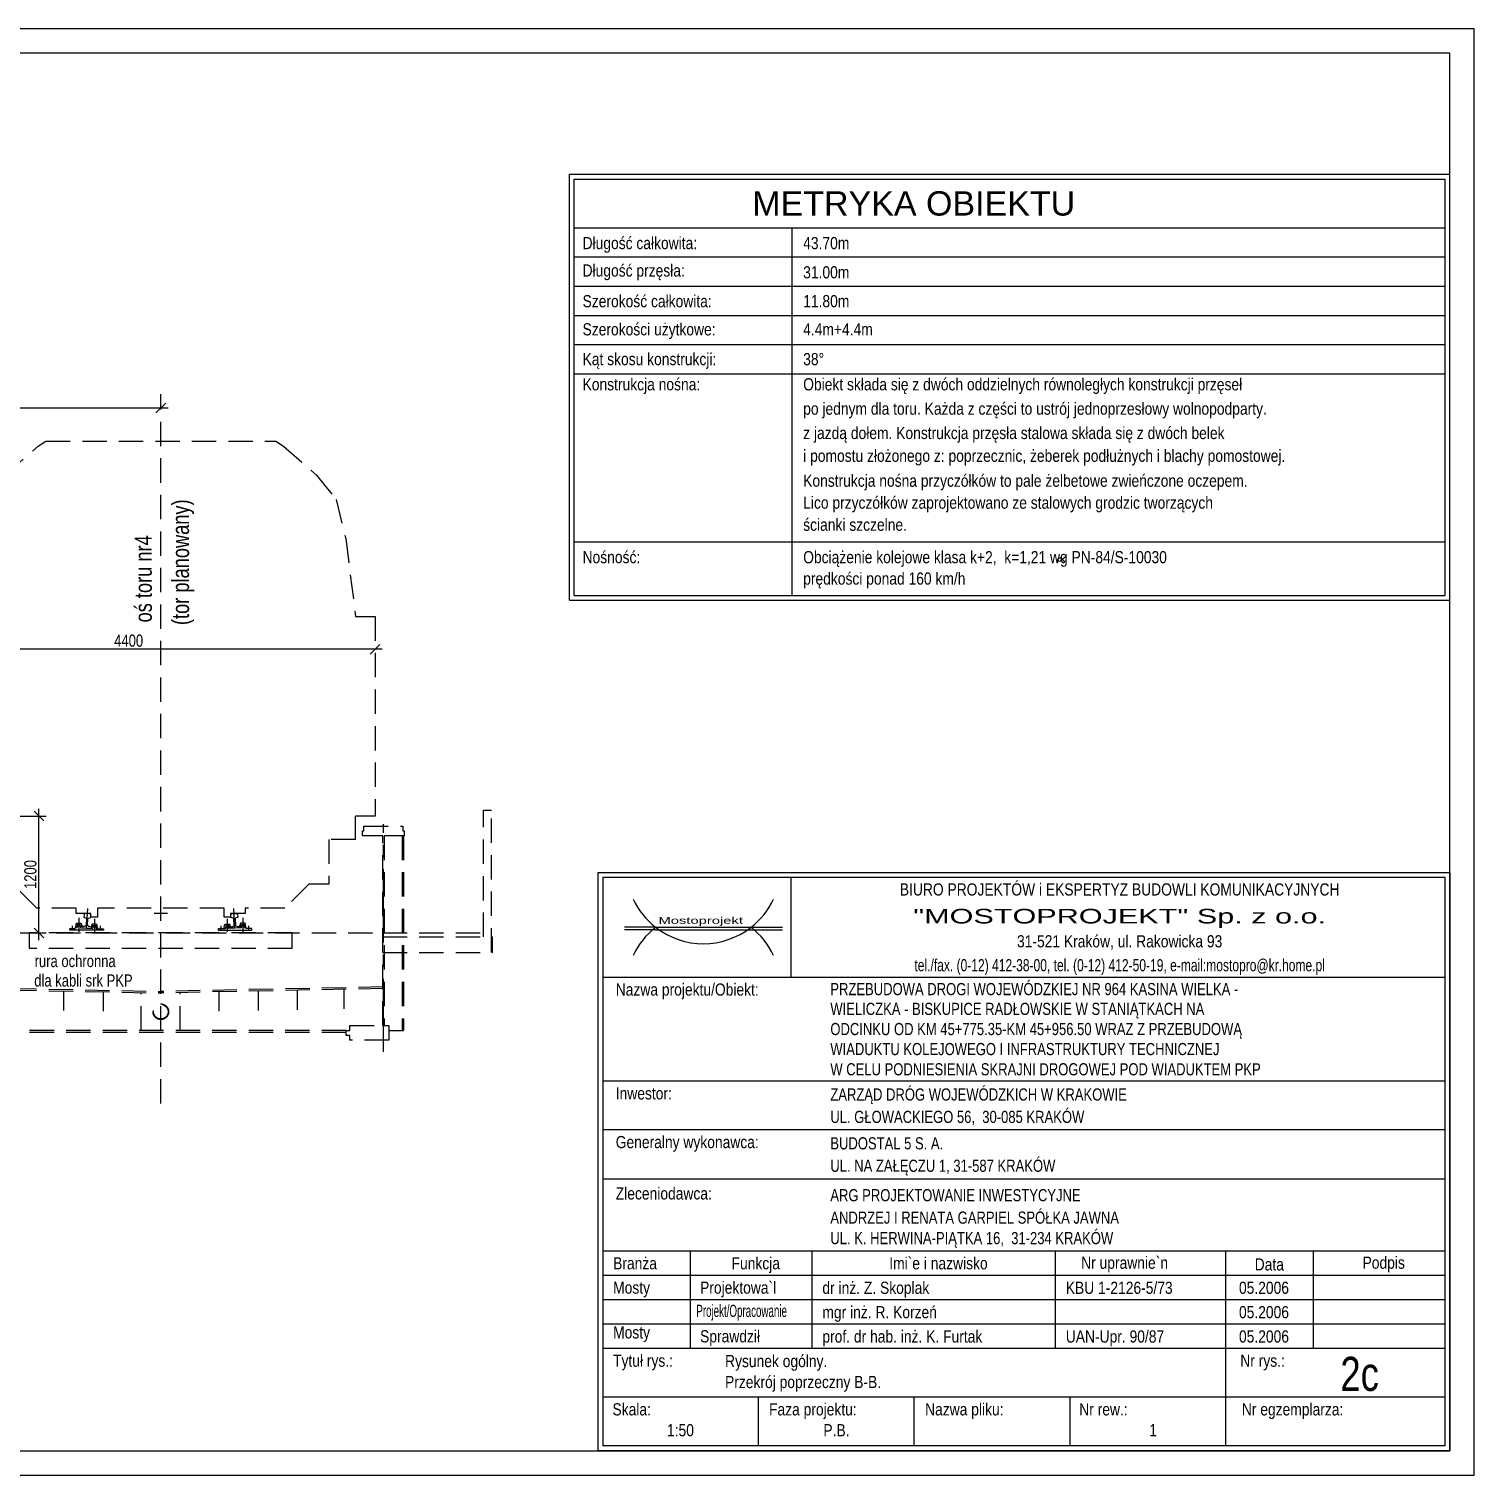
# Model space of a CAD drawing. Header units: millimetres. Extents: x -1069826 to 2704411, y -432732 to 412301.
# Drawn here: x 724448 to 739292, y -25263 to -10413 of the extents above; entities that cross this region are included whole.
import ezdxf
from ezdxf.enums import TextEntityAlignment as Align

# ---------------------------------------------------------------- set-up
doc = ezdxf.new("R2010")
doc.units = ezdxf.units.MM
doc.header["$LTSCALE"] = 1000
doc.header["$MEASUREMENT"] = 0
doc.linetypes.add('CENTER2', pattern=[1.125, 0.75, -0.125, 0.125, -0.125])
doc.linetypes.add('HIDDEN', pattern=[0.375, 0.25, -0.125])
for name, color, linetype in [('0-RAM-L', 7, 'Continuous'), ('0-T', 7, 'Continuous'), ('0-TAB-L', 7, 'Continuous'), ('00XX00-T', 7, 'Continuous'), ('DROGO-T', 7, 'Continuous'), ('DZIAŁKI', 7, 'Continuous'), ('RAMKA_TABELKA', 7, 'Continuous'), ('WIADUKT', 7, 'Continuous')]:
    doc.layers.add(name, color=color, linetype=linetype)
doc.styles.add('CDMSTYLE', font='CDMSIMPL', dxfattribs={"width": 0.8, "bigfont": 'CDMBIGPL'})
doc.styles.add('PAWEL', font='arial.ttf')
doc.dimstyles.new('CDMOG-MM-50', dxfattribs={"dimscale": 50, "dimtxt": 2.5, "dimasz": 1, "dimexe": 1.5, "dimexo": 5, "dimgap": 0.5, "dimtad": 1, "dimdec": 0, "dimrnd": 1, "dimzin": 1, "dimdsep": 46, "dimtxsty": 'CDMSTYLE', "dimblk1": 'OBLIQUE', "dimblk2": 'OBLIQUE', "dimsah": 1, "dimtsz": 1, "dimcen": -2.5, "dimdle": 1.5, "dimclrd": 9, "dimclre": 9, "dimclrt": 9, "dimadec": 0, "dimazin": 0, "dimtfac": 1, "dimtmove": 2, "dimatfit": 3, "dimldrblk": 'OBLIQUE', "dimfxl": 1, "dimtvp": 1, "dimtolj": 1, "dimtzin": 0, "dimarcsym": 0})

# ---------------------------------------------------------------- blocks, each defined once
blk = doc.blocks.new('*D813')
at = {"color": 9, "linetype": 'ByBlock', "transparency": 16777216}
for p, q in [((539631, -16833), (539731, -16733)), ((539681, -17160), (539681, -16708)), ((544031, -16833), (544131, -16733)), ((544156, -16783), (539606, -16783))]:
    blk.add_line(p, q, dxfattribs=at)
at = {"layer": 'Defpoints', "color": 0, "linetype": 'ByBlock', "transparency": 16777216}
for p in [(539681, -16783), (539681, -17410), (544081, -17410)]:
    blk.add_point(p, dxfattribs=at)
at = {"color": 9, "linetype": 'ByBlock', "transparency": 16777216, "insert": (541551, -16695), "char_height": 125, "attachment_point": 5, "style": 'CDMSTYLE'}
blk.add_mtext('\\A1;4400', dxfattribs=at)
blk = doc.blocks.new('_OBLIQUE')
at = {"color": 0, "linetype": 'ByBlock'}
blk.add_line((-0.5, -0.5), (0.5, 0.5), dxfattribs=at)
blk = doc.blocks.new('*D837')
at = {"color": 9, "linetype": 'ByBlock', "transparency": 16777216}
for p, q in [((540411, -18496), (540704, -18496)), ((540679, -18546), (540579, -18446)), ((540629, -19771), (540629, -18421)), ((540411, -19696), (540704, -19696)), ((540679, -19746), (540579, -19646))]:
    blk.add_line(p, q, dxfattribs=at)
at = {"layer": 'Defpoints', "color": 0, "linetype": 'ByBlock', "transparency": 16777216}
for p in [(540161, -18496), (540629, -18496), (540161, -19696)]:
    blk.add_point(p, dxfattribs=at)
at = {"color": 9, "linetype": 'ByBlock', "transparency": 16777216, "insert": (540542, -19096), "char_height": 125, "attachment_point": 5, "rotation": 90, "style": 'CDMSTYLE'}
blk.add_mtext('\\A1;1200', dxfattribs=at)
blk = doc.blocks.new('A$C067C1C42')
at = {"layer": '0-T', "color": 9}
for p, q in [((0, 8750), (18084, 8750)), ((0, 4650), (0, 8750)), ((100, 8650), (17984, 8650)), ((100, 4650), (100, 8650)), ((17984, 8650), (17984, 4650)), ((18084, 4650), (18084, 8750)), ((100, 7650), (17984, 7650)), ((4573, 4650), (4573, 7650)), ((100, 7050), (17984, 7050)), ((100, 6450), (17984, 6450)), ((100, 5850), (17984, 5850)), ((100, 5250), (17984, 5250)), ((0, 0), (0, 4650)), ((100, 4650), (17984, 4650)), ((100, 100), (100, 4650)), ((4573, 100), (4573, 4650)), ((17984, 4650), (17984, 100)), ((18084, 886), (18084, 4650)), ((100, 1200), (17984, 1200)), ((0, 0), (18084, 0)), ((100, 100), (17984, 100))]:
    blk.add_line(p, q, dxfattribs=at)
at = {"layer": '0-T', "color": 3, "linetype": 'Continuous'}
blk.add_spline([(10189, 882), (10118, 832), (10065, 797), (10027, 830), (10074, 873), (10138, 829), (10168, 803)], degree=3, dxfattribs=at)
at = {"layer": '0-T', "color": 1, "linetype": 'Continuous', "style": 'PAWEL'}
blk.add_text('METRYKA OBIEKTU', height=500, dxfattribs=at).set_placement((7073, 8150), align=Align.MIDDLE)
at = {"layer": '0-T', "color": 1, "style": 'CDMSTYLE', "width": 0.85}
for s, p in [('Długość całkowita:', (270, 7210)), ('Długość przęsła:', (270, 6647)), ('Szerokość całkowita:', (270, 6017)), ('Szerokości użytkowe:', (270, 5439)), ('Kąt skosu konstrukcji:', (270, 4827)), ('Konstrukcja nośna:', (270, 4310)), ('Nośność:', (270, 760))]:
    blk.add_text(s, height=250, dxfattribs=at).set_placement(p)
at = {"layer": '0-T', "color": 3, "linetype": 'Continuous', "style": 'CDMSTYLE', "width": 0.85}
for s, p in [('43.70m', (4802, 7210)), ('31.00m', (4802, 6610)), ('11.80m', (4802, 6017)), ('4.4m+4.4m', (4802, 5439)), ('38%%d', (4802, 4827)), ('Obiekt składa się z dwóch oddzielnych równoległych konstrukcji przęseł ', (4802, 4310)), ('po jednym dla toru. Każda z części to ustrój jednoprzesłowy wolnopodparty.', (4802, 3810)), ('z jazdą dołem. Konstrukcja przęsła stalowa składa się z dwóch belek ', (4802, 3310)), ('i pomostu złożonego z: poprzecznic, żeberek podłużnych i blachy pomostowej.', (4802, 2842)), ('Konstrukcja nośna przyczółków to pale żelbetowe zwieńczone oczepem.', (4802, 2330)), ('Lico przyczółków zaprojektowano ze stalowych grodzic tworzących ', (4802, 1879)), ('ścianki szczelne. ', (4802, 1426)), ('Obciążenie kolejowe klasa k+2,  k=1,21 wg PN-84/S-10030', (4802, 760)), ('prędkości ponad 160 km/h', (4802, 320))]:
    blk.add_text(s, height=250, dxfattribs=at).set_placement(p)
blk = doc.blocks.new('*D815')
at = {"color": 9, "linetype": 'ByBlock', "transparency": 16777216}
for p, q in [((536751, -14356), (536851, -14256)), ((536801, -14396), (536801, -14231)), ((541831, -14356), (541931, -14256)), ((541956, -14306), (536726, -14306))]:
    blk.add_line(p, q, dxfattribs=at)
at = {"layer": 'Defpoints', "color": 0, "linetype": 'ByBlock', "transparency": 16777216}
for p in [(536801, -14306), (536801, -14646), (541881, -14646)]:
    blk.add_point(p, dxfattribs=at)
at = {"color": 9, "linetype": 'ByBlock', "transparency": 16777216, "insert": (539533, -14218), "char_height": 125, "attachment_point": 5, "style": 'CDMSTYLE'}
blk.add_mtext('\\A1;5080', dxfattribs=at)
blk = doc.blocks.new('A$C05BD7996')
at = {"color": 40, "linetype": 'HIDDEN'}
for p, q in [((1020, 4919), (940, 4869)), ((3380, 4919), (1020, 4919)), ((3460, 4869), (3380, 4919)), ((940, 4869), (600, 4569)), ((3800, 4569), (3460, 4869)), ((600, 4569), (400, 4319)), ((4000, 4319), (3800, 4569)), ((400, 4319), (300, 3919)), ((4100, 3919), (4000, 4319)), ((300, 3919), (200, 3119)), ((4200, 3119), (4100, 3919)), ((200, 3119), (0, 3119)), ((0, 3119), (0, 1069)), ((4400, 3119), (4200, 3119)), ((4400, 1069), (4400, 3119)), ((0, 1069), (200, 1069)), ((4200, 1069), (4400, 1069)), ((475, 829), (475, 369)), ((3925, 369), (3925, 829)), ((475, 369), (680, 369)), ((680, 369), (925, 124)), ((3475, 124), (3720, 369)), ((3720, 369), (3925, 369)), ((925, 124), (1333, 124)), ((1333, 124), (1333, 69)), ((1333, 69), (1483, 69)), ((1483, 69), (1483, 31)), ((1483, 31), (1550, 31)), ((1550, 31), (1550, 124)), ((1550, 124), (2851, 124)), ((2851, 124), (2851, 31)), ((2851, 31), (2918, 31)), ((2918, 31), (2918, 69)), ((2918, 69), (3068, 69)), ((3068, 69), (3068, 124)), ((3068, 124), (3475, 124))]:
    blk.add_line(p, q, dxfattribs=at)
at = {"layer": '0-T', "color": 40, "linetype": 'HIDDEN'}
for p, q in [((200, 829), (200, 1069)), ((4200, 829), (4200, 1069)), ((200, 829), (475, 829)), ((4200, 829), (3925, 829))]:
    blk.add_line(p, q, dxfattribs=at)
at = {"layer": '0-T', "color": 9, "linetype": 'Continuous'}
for p, q in [((2131, 69), (2269, 69)), ((2200, 0), (2200, 137))]:
    blk.add_line(p, q, dxfattribs=at)
blk = doc.blocks.new('A$C3471609C')
at = {"layer": '0-T', "color": 9, "linetype": 'Continuous'}
blk.add_blockref('A$C05BD7996', (0, 0), dxfattribs=at)

msp = doc.modelspace()

# ---------------------------------------------------------------- linework, layer by layer
at = {"color": 40, "linetype": 'HIDDEN'}
for p, q in [((725803.205, -21447.0111), (725803.205, -14164.2624)), ((729118.1216, -18436.1741), (729198.1216, -18436.1741)), ((729118.1216, -19736.1741), (729118.1216, -18436.1741)), ((729198.1216, -19896.1741), (729198.1216, -18436.1741)), ((728282.1216, -18697.6844), (728282.1216, -20697.6844)), ((728296.1216, -18697.6844), (728296.1216, -20697.6844)), ((723603.205, -19696.1741), (728003.205, -19696.1741)), ((727153.205, -19696.1741), (724453.205, -19696.1741)), ((724453.205, -19856.1741), (724453.205, -19696.1741)), ((727153.205, -19856.1741), (727153.205, -19696.1741)), ((728082.1216, -19696.1741), (729118.1216, -19696.1741)), ((728082.1216, -19736.1741), (729198.1216, -19736.1741)), ((727153.205, -19856.1741), (724453.205, -19856.1741)), ((728082.1216, -19896.1741), (729210.1216, -19896.1741)), ((728146.1216, -20697.6844), (728296.1216, -20697.6844))]:
    msp.add_line(p, q, dxfattribs=at)
at = {"color": 9, "lineweight": 25}
for p, q in [((730292.2767, -19073.9424), (739042.2767, -19073.9424)), ((730292.2767, -19074.1924), (730292.2767, -25012.6706)), ((730342.2767, -19124.1924), (738992.0267, -19123.9424)), ((730342.2767, -19124.1924), (730342.2767, -24962.6706)), ((732275.9998, -19123.9424), (732275.9998, -20151.8755)), ((738992.2767, -19124.1924), (738992.2767, -24962.6706)), ((739042.2767, -19073.9424), (739042.2767, -25012.6706)), ((738992.2767, -20151.8755), (730342.2767, -20151.8755)), ((738992.2767, -21218.0883), (730342.2767, -21218.0883)), ((738992.2767, -21218.0883), (730992.2767, -21218.0883)), ((738992.2767, -21718.0883), (730342.2767, -21718.0883)), ((738992.2767, -21718.0883), (730992.2767, -21718.0883)), ((738992.2767, -22224.9079), (730342.2767, -22224.9079)), ((738992.2767, -22962.6706), (730342.2767, -22962.6706)), ((732492.2767, -23962.6706), (732492.2767, -22962.6706)), ((734992.2767, -23962.6706), (734992.2767, -22962.6706)), ((736742.2767, -23962.6706), (736742.2767, -22962.6706)), ((737642.2767, -23962.6706), (737642.2767, -22962.6706)), ((738992.2767, -23212.6706), (730342.2767, -23212.6706)), ((738992.2767, -23462.6706), (730342.2767, -23462.6706)), ((738992.2767, -23712.6706), (730342.2767, -23712.6706)), ((738992.2767, -23962.6706), (730342.2767, -23962.6706)), ((736742.2767, -24962.6706), (736742.2767, -23962.6706)), ((738992.2767, -24462.6706), (730342.2767, -24462.6706)), ((731942.2767, -24962.6706), (731942.2767, -24462.6706)), ((733542.2767, -24962.6706), (733542.2767, -24462.6706)), ((735142.2767, -24962.6706), (735142.2767, -24462.6706)), ((739042.2767, -25012.6706), (730292.2767, -25012.6706)), ((738992.2767, -24962.6706), (730342.2767, -24962.6706))]:
    msp.add_line(p, q, dxfattribs=at)
at = {"color": 40, "linetype": 'ByBlock'}
for p, q in [((725041.3084, -19647.3021), (725053.9486, -19444.0061)), ((726565.1015, -19647.3021), (726552.4613, -19444.0061)), ((725040.6984, -19495.5519), (725050.5548, -19496.1648)), ((725060.4112, -19496.7776), (725050.5548, -19496.1648)), ((726545.9987, -19496.7776), (726555.8551, -19496.1648)), ((726565.7115, -19495.5519), (726555.8551, -19496.1648)), ((724896.7697, -19666.3021), (724896.7697, -19622.9527)), ((725182.4493, -19666.3021), (725182.4493, -19622.9527)), ((726422.6015, -19666.3021), (726422.6015, -19622.9527)), ((726706.3605, -19666.3021), (726706.3605, -19622.9527))]:
    msp.add_line(p, q, dxfattribs=at)
at = {"color": 40, "linetype": 'Continuous'}
for p, q in [((724960.4034, -19540.0597), (724960.4034, -19685.4058)), ((725121.1019, -19552.4152), (725121.1019, -19685.4058)), ((726485.308, -19552.4152), (726485.308, -19685.4058)), ((726646.0065, -19540.0597), (726646.0065, -19685.4058)), ((729198.1216, -19896.1741), (729198.1216, -19736.1741)), ((729210.1216, -19896.1741), (729210.1216, -19736.1741))]:
    msp.add_line(p, q, dxfattribs=at)
at = {"color": 1}
for p, q in [((730885.9922, -19637.9089), (730564.7627, -19637.9089)), ((730885.9922, -19637.9089), (731866.0074, -19637.9089)), ((731866.0074, -19637.9089), (732187.2369, -19637.9089))]:
    msp.add_line(p, q, dxfattribs=at)
at = {"color": 40}
for p, q in [((730885.9922, -19662.9089), (730564.7627, -19662.9089)), ((730885.9922, -19662.9089), (731866.0074, -19662.9089)), ((731866.0074, -19662.9089), (732187.2369, -19662.9089))]:
    msp.add_line(p, q, dxfattribs=at)
at = {"color": 40, "linetype": 'ByBlock'}
for points in [[(724975.9868, -19610.428, 0.3712473172), (724973.02, -19607.873), (724948.6676, -19607.873, 0.3884789017), (724945.6794, -19610.6074), (724943.1511, -19639.0501, -0.3884789017), (724941.159, -19640.873), (724932.1235, -19640.873, -0.4404252002), (724930.1313, -19638.6959), (724933.2897, -19603.1647, -0.3884789017), (724941.2583, -19595.873), (724981.6319, -19595.873, -0.3712473172), (724986.5766, -19600.1313), (724989.0595, -19616.3881, 0.2821906733), (724992.4231, -19620.3898), (724994.3186, -19621.0217, -0.2888244162), (724995.6707, -19622.671), (724996.2629, -19627.4083, -0.4182312619), (724994.4992, -19629.6442), (724980.5058, -19630.2866, -0.4030592776), (724978.3071, -19628.5955)], [(726630.4231, -19610.428, -0.3712473172), (726633.3899, -19607.873), (726657.7423, -19607.873, -0.3884789017), (726660.7305, -19610.6074), (726663.2588, -19639.0501, 0.3884789017), (726665.2509, -19640.873), (726674.2864, -19640.873, 0.4404252002), (726676.2786, -19638.6959), (726673.1202, -19603.1647, 0.3884789017), (726665.1517, -19595.873), (726624.778, -19595.873, 0.3712473172), (726619.8333, -19600.1313), (726617.3504, -19616.3881, -0.2821906733), (726613.9868, -19620.3898), (726612.0913, -19621.0217, 0.2888244162), (726610.7392, -19622.671), (726610.1471, -19627.4083, 0.4182312619), (726611.9107, -19629.6442), (726625.9041, -19630.2866, 0.4030592776), (726628.1028, -19628.5955)], [(725213.8084, -19658.3021), (725213.8084, -19664.3021, -0.4142135624), (725211.8084, -19666.3021), (724870.8084, -19666.3021, -0.4142135624), (724868.8084, -19664.3021), (724868.8084, -19656.3021, -0.4142135624), (724873.8084, -19651.3021), (724922.8084, -19651.3021, 0.4142135624), (724924.8084, -19649.3021), (724924.8084, -19643.3021, -0.4142135624), (724926.8084, -19641.3021), (724942.9984, -19641.3021, 0.3853135861), (724944.9885, -19639.5012), (724946.8084, -19621.3021), (724973.9984, -19621.3021, -0.3853135861), (724975.9885, -19623.1031), (724977.8457, -19641.6752, 0.3675893215), (724979.7117, -19643.4723), (725102.6794, -19651.118, 0.4032511839), (725104.7936, -19649.3208), (725106.4218, -19633.0385, -0.3853135861), (725108.4119, -19631.2375), (725133.792, -19631.2375, -0.3853135861), (725135.782, -19633.0385), (725137.6283, -19651.5012, 0.3853135861), (725139.6184, -19653.3021), (725208.8084, -19653.3021, -0.4142135624)], [(725105.5185, -19620.3633, -0.3712473172), (725108.4853, -19617.8083), (725132.8378, -19617.8083, -0.3884789017), (725135.826, -19620.5427), (725138.3542, -19648.9854, 0.3884789017), (725140.3464, -19650.8083), (725149.3818, -19650.8083, 0.4404252002), (725151.374, -19648.6312), (725148.2157, -19613.1, 0.3884789017), (725140.2471, -19605.8083), (725099.8734, -19605.8083, 0.3712473172), (725094.9288, -19610.0666), (725093.0223, -19622.7762, -0.2821906733), (725089.6588, -19626.7779), (725087.7633, -19627.4097, 0.2888244162), (725086.4112, -19629.059), (725085.819, -19633.7964, 0.4182312619), (725087.5827, -19636.0322), (725100.9995, -19637.523, 0.4030592776), (725103.1982, -19635.8319)], [(726392.6015, -19658.3021), (726392.6015, -19664.3021, 0.4142135624), (726394.6015, -19666.3021), (726735.6015, -19666.3021, 0.4142135624), (726737.6015, -19664.3021), (726737.6015, -19656.3021, 0.4142135624), (726732.6015, -19651.3021), (726683.6015, -19651.3021, -0.4142135624), (726681.6015, -19649.3021), (726681.6015, -19643.3021, 0.4142135624), (726679.6015, -19641.3021), (726663.4115, -19641.3021, -0.3853135861), (726661.4214, -19639.5012), (726659.6015, -19621.3021), (726632.4115, -19621.3021, 0.3853135861), (726630.4214, -19623.1031), (726628.5642, -19641.6752, -0.3675893215), (726626.6982, -19643.4723), (726503.7305, -19651.118, -0.4032511839), (726501.6163, -19649.3208), (726499.9881, -19633.0385, 0.3853135861), (726497.998, -19631.2375), (726472.618, -19631.2375, 0.3853135861), (726470.6279, -19633.0385), (726468.7816, -19651.5012, -0.3853135861), (726466.7915, -19653.3021), (726397.6015, -19653.3021, 0.4142135624)], [(726500.8914, -19620.3633, 0.3712473172), (726497.9246, -19617.8083), (726473.5721, -19617.8083, 0.3884789017), (726470.5839, -19620.5427), (726468.0557, -19648.9854, -0.3884789017), (726466.0635, -19650.8083), (726457.0281, -19650.8083, -0.4404252002), (726455.0359, -19648.6312), (726458.1942, -19613.1, -0.3884789017), (726466.1628, -19605.8083), (726506.5365, -19605.8083, -0.3712473172), (726511.4811, -19610.0666), (726513.3876, -19622.7762, 0.2821906733), (726516.7511, -19626.7779), (726518.6466, -19627.4097, -0.2888244162), (726519.9987, -19629.059), (726520.5909, -19633.7964, -0.4182312619), (726518.8272, -19636.0322), (726505.4104, -19637.523, -0.4030592776), (726503.2117, -19635.8319)]]:
    msp.add_lwpolyline(points, format="xyb", close=True, dxfattribs=at)
for points in [[(725040.6928, -19495.5518, 0.0400453116), (725027.9232, -19496.3405, 0.0208536297), (725026.8512, -19496.5008, 0.0073706032), (725024.5267, -19496.8999, 0.3436263764), (725014.7544, -19507.951), (725013.1524, -19533.7161), (725035.8891, -19543.1609, -0.3201025237), (725040.1903, -19550.0597), (725036.14, -19615.2017, -0.3037627518), (725031.4157, -19621.3917), (725012.5532, -19627.8332, -0.0758561922), (725000.6756, -19629.9658), (724982.3256, -19630.4473, 0.3885725436), (724979.41, -19633.2601), (724978.9289, -19640.9991), (725103.6879, -19648.7561), (725104.1691, -19641.0171, 0.3885725436), (725101.6245, -19637.8648), (725083.4754, -19635.114, -0.0758561922), (725071.9534, -19631.5264), (725054.0342, -19622.798, -0.3037627518), (725050.113, -19616.0705), (725054.1633, -19550.9285, -0.3201025237), (725059.286, -19544.6156), (725083.0175, -19538.06), (725084.6195, -19512.2949, 0.3436263764), (725076.2913, -19500.1184, 0.0073706032), (725074.0342, -19499.4345, 0.0208536297), (725072.9903, -19499.1426, 0.0400453116), (725060.4167, -19496.7782)], [(726565.7171, -19495.5518, -0.0400453116), (726578.4867, -19496.3405, -0.0208536297), (726579.5587, -19496.5008, -0.0073706032), (726581.8832, -19496.8999, -0.3436263764), (726591.6555, -19507.951), (726593.2575, -19533.7161), (726570.5208, -19543.1609, 0.3201025237), (726566.2196, -19550.0597), (726570.2699, -19615.2017, 0.3037627518), (726574.9942, -19621.3917), (726593.8567, -19627.8332, 0.0758561922), (726605.7343, -19629.9658), (726624.0843, -19630.4473, -0.3885725436), (726626.9999, -19633.2601), (726627.4811, -19640.9991), (726502.722, -19648.7561), (726502.2408, -19641.0171, -0.3885725436), (726504.7854, -19637.8648), (726522.9345, -19635.114, 0.0758561922), (726534.4565, -19631.5264), (726552.3757, -19622.798, 0.3037627518), (726556.2969, -19616.0705), (726552.2466, -19550.9285, 0.3201025237), (726547.1239, -19544.6156), (726523.3924, -19538.06), (726521.7904, -19512.2949, -0.3436263764), (726530.1186, -19500.1184, -0.0073706032), (726532.3757, -19499.4345, -0.0208536297), (726533.4196, -19499.1426, -0.0400453116), (726545.9932, -19496.7782)]]:
    msp.add_lwpolyline(points, format="xyb", dxfattribs=at)
at = {"color": 9, "lineweight": 25}
for centre, start, end in [((730326.2498, -19074.1924), 90, 180), ((730376.2498, -19124.1924), 90, 180), ((738701.5344, -19124.1924), 360, 90)]:
    msp.add_arc(centre, 0.25, start, end, dxfattribs=at)
at = {"color": 9}
for centre, major_axis, start_param, end_param in [((731375.9998, -19009.1831), (-793.8144, 72.5417), 0.5297132004, 0.999894896), ((731375.9998, -20266.6348), (-794.406, 65.7471), 3.6627495928, 4.1329312884)]:
    msp.add_ellipse(centre, major_axis=major_axis, ratio=1, start_param=start_param, end_param=end_param, dxfattribs=at)
at = {"color": 5}
for centre, major_axis, start_param, end_param in [((731375.9998, -19009.1831), (-793.8144, 72.5417), 2.3239589574, 2.794140653), ((731375.9998, -20266.6348), (-794.406, 65.7471), 5.4569953498, 5.9271770454), ((731375.9998, -19009.1831), (-793.8144, 72.5417), 0.999894896, 2.3239589574)]:
    msp.add_ellipse(centre, major_axis=major_axis, ratio=1, start_param=start_param, end_param=end_param, dxfattribs=at)
at = {"color": 40, "linetype": 'Continuous'}
msp.add_point((725803.205, -19496.1741), dxfattribs=at)
at = {"layer": '0-RAM-L', "color": 3, "linetype": 'Continuous'}
for points in [[(705892.8383, -25262.6706), (739292.2767, -25262.6706), (739292.2767, -10412.6706), (705892.8383, -10412.6706)], [(707023.8921, -25012.6706), (739042.2767, -25012.6706), (739042.2767, -10662.6706), (707023.8921, -10662.6706)]]:
    msp.add_lwpolyline(points, close=True, dxfattribs=at)
at = {"layer": '0-T', "color": 40, "linetype": 'CENTER2'}
msp.add_line((728089.1216, -20917.3305), (728089.1216, -18578.6725), dxfattribs=at)
at = {"layer": '0-T', "color": 40, "linetype": 'HIDDEN'}
for p, q in [((723527.205, -20250.6541), (725803.205, -20296.1741)), ((723527.205, -20266.6541), (725803.205, -20312.1741)), ((724802.925, -20290.1713), (724802.925, -20492.1685)), ((725212.925, -20500.3685), (725212.925, -20300.3685)), ((725602.925, -20697.6844), (725602.925, -20308.1685)), ((728082.1216, -20250.5958), (725803.205, -20296.1741)), ((728082.1216, -20266.5958), (725803.205, -20312.1741)), ((726002.925, -20697.6844), (726002.925, -20308.1797)), ((726402.925, -20500.1797), (726402.925, -20300.1797)), ((726802.925, -20290.1825), (726802.925, -20492.1797)), ((727202.925, -20282.1825), (727202.925, -20484.1797)), ((727681.8416, -20274.1825), (727681.8416, -20476.1797)), ((727706.1216, -20697.6844), (723903.205, -20697.6844)), ((727706.1216, -20717.6844), (723903.205, -20717.6844))]:
    msp.add_line(p, q, dxfattribs=at)
at = {"layer": '0-T', "color": 9, "linetype": 'HIDDEN'}
for radius in [80, 75]:
    msp.add_circle((725803.205, -20504.9293), radius, dxfattribs=at)
at = {"layer": 'DROGO-T', "color": 40, "linetype": 'HIDDEN'}
msp.add_lwpolyline([(728146.1216, -20797.6844), (727746.1216, -20797.6844), (727746.1216, -20747.6844), (727706.1216, -20747.6844), (727706.1216, -20697.6844), (727746.1216, -20697.6844), (727746.1216, -20647.6844), (728082.1216, -20647.6844), (728082.1216, -18697.6844), (727874.1216, -18697.6844), (727874.1216, -18647.6844), (727889.1216, -18647.6844), (727889.1216, -18597.6844), (728289.1216, -18597.6844), (728289.1216, -18647.6844), (728304.1216, -18647.6844), (728304.1216, -18697.6844), (728096.1216, -18697.6844), (728096.1216, -20647.6844), (728146.1216, -20647.6844)], close=True, dxfattribs=at)
at = {"layer": 'DZIAŁKI', "color": 9, "linetype": 'Continuous'}
msp.add_line((731240.0805, -22962.6706), (731240.0805, -23962.6706), dxfattribs=at)
at = {"layer": 'WIADUKT', "color": 40, "linetype": 'Continuous'}
msp.add_line((729198.1216, -19736.1741), (729210.1216, -19736.1741), dxfattribs=at)

# ---------------------------------------------------------------- block references
at = {"layer": '0-T', "color": 9, "linetype": 'Continuous', "xscale": -1}
msp.add_blockref('A$C3471609C', (728003.2051, -19564.6943), dxfattribs=at)
at = {"layer": 'DROGO-T', "color": 9, "linetype": 'Continuous', "xscale": 0.5, "yscale": 0.5, "zscale": 0.5}
msp.add_blockref('A$C067C1C42', (730000.2601, -16279.2683), dxfattribs=at)

# ---------------------------------------------------------------- texts
at = {"color": 3, "style": 'CDMSTYLE', "width": 0.85}
for s, p in [('BIURO PROJEKTÓW i EKSPERTYZ BUDOWLI KOMUNIKACYJNYCH', (735651.7844, -19311.4424)), ('31-521 Kraków, ul. Rakowicka 93', (735651.7844, -19843.8993))]:
    msp.add_text(s, height=125, dxfattribs=at).set_placement(p, align=Align.CENTER)
at = {"color": 1, "style": 'PAWEL', "width": 1.5}
msp.add_text('"MOSTOPROJEKT" Sp. z o.o.', height=150, dxfattribs=at).set_placement((735651.7844, -19598.4232), align=Align.CENTER)
at = {"color": 9, "style": 'PAWEL', "width": 1.55}
msp.add_text('Mostoprojekt', height=70, dxfattribs=at).set_placement((730914.6721, -19602.4934))
at = {"color": 2, "style": 'CDMSTYLE', "width": 0.74}
msp.add_text('tel./fax. (0-12) 412-38-00, tel. (0-12) 412-50-19, e-mail:mostopro@kr.home.pl', height=125, dxfattribs=at).set_placement((735651.7844, -20089.3755), align=Align.CENTER)
at = {"color": 1, "linetype": 'Continuous', "lineweight": 25, "style": 'CDMSTYLE'}
for s, width, p in [('Nazwa projektu/Obiekt:', 0.85, (730475.9998, -20339.3755)), ('Inwestor:', 0.85, (730475.9998, -21405.5883)), ('Generalny wykonawca:', 0.85, (730475.9998, -21905.5883)), ('Zleceniodawca:', 0.85, (730475.9998, -22433.0441)), ('Imi`e i nazwisko', 0.85, (733285.3404, -23150.1706)), ('Nr uprawnie`n', 0.85, (735256.2545, -23144.7722)), ('Podpis', 0.85, (738146.6569, -23143.981)), ('Funkcja', 0.85, (731665.5202, -23150.1706)), ('Data', 0.85, (737038.9429, -23161.6892)), ('Projektowa`l', 0.85, (731342.2767, -23400.1706)), ('Projekt/Opracowanie', 0.6, (731303.6179, -23638.9411)), ('Sprawdził', 0.85, (731342.2767, -23900.1706)), ('Tytuł rys.:', 0.85, (730448.2624, -24150.1706)), ('Nr rys.:', 0.85, (736890.706, -24150.1706)), ('Skala:', 0.85, (730442.2767, -24650.1706)), ('Faza projektu:', 0.85, (732050.5399, -24650.1706)), ('Nazwa pliku:', 0.85, (733653.5582, -24650.1706)), ('Nr rew.:', 0.85, (735236.7306, -24650.1706)), ('Nr egzemplarza:', 0.85, (736906.9506, -24650.1706))]:
    msp.add_text(s, height=125, dxfattribs=dict(at, width=width)).set_placement(p)
at = {"layer": '0-T', "color": 4, "linetype": 'Continuous', "style": 'CDMSTYLE', "width": 0.8}
msp.add_text('2c', height=350, dxfattribs=at).set_placement((737919.0117, -24398.4983))
at = {"layer": '0-TAB-L', "color": 3, "linetype": 'Continuous', "style": 'CDMSTYLE', "width": 0.85}
for s, p in [('dr inż. Z. Skoplak', (732598.4066, -23401.8891)), ('KBU 1-2126-5/73', (735098.4066, -23401.8891)), ('05.2006', (736877.5268, -23401.8891)), ('mgr inż. R. Korzeń', (732598.4066, -23651.8891)), ('05.2006', (736877.5268, -23651.8891)), ('prof. dr hab. inż. K. Furtak', (732598.4066, -23901.8891)), ('UAN-Upr. 90/87', (735098.4066, -23901.8891)), ('05.2006', (736877.5268, -23901.8891)), ('Rysunek ogólny.', (731598.8016, -24154.5746)), ('Przekrój poprzeczny B-B.', (731598.8016, -24369.5221)), ('1:50', (731002.5346, -24864.4841)), ('P.B.', (732608.7898, -24864.4841)), ('1', (735956.019, -24864.4841))]:
    msp.add_text(s, height=125, dxfattribs=at).set_placement(p)
at = {"layer": '00XX00-T', "color": 9, "linetype": 'Continuous', "style": 'CDMSTYLE', "width": 0.8}
for s, p in [('rura ochronna', (724506.9926, -20046.4829)), ('dla kabli srk PKP', (724503.2705, -20246.1951))]:
    msp.add_text(s, height=125, dxfattribs=at).set_placement(p)
at = {"layer": 'DROGO-T', "color": 9, "linetype": 'Continuous', "style": 'CDMSTYLE', "width": 0.8}
for s, p in [('(tor planowany)', (726093.0051, -16534.1045)), ('oś toru nr4', (725710.7809, -16507.2147))]:
    msp.add_text(s, height=175, rotation=90, dxfattribs=at).set_placement(p)
at = {"layer": 'DROGO-T', "color": 3, "linetype": 'Continuous', "style": 'CDMSTYLE', "width": 0.8}
for s, p in [('PRZEBUDOWA DROGI WOJEWÓDZKIEJ NR 964 KASINA WIELKA - ', (732680.1607, -20334.6609)), ('WIELICZKA - BISKUPICE RADŁOWSKIE W STANIĄTKACH NA ', (732680.1607, -20538.0574)), ('ODCINKU OD KM 45+775.35-KM 45+956.50 WRAZ Z PRZEBUDOWĄ ', (732680.1607, -20744.8981)), ('WIADUKTU KOLEJOWEGO I INFRASTRUKTURY TECHNICZNEJ ', (732680.1607, -20950.4624)), ('W CELU PODNIESIENIA SKRAJNI DROGOWEJ POD WIADUKTEM PKP', (732680.1607, -21158.0662)), ('ZARZĄD DRÓG WOJEWÓDZKICH W KRAKOWIE', (732680.1607, -21416.9057)), ('UL. GŁOWACKIEGO 56,  30-085 KRAKÓW', (732680.1607, -21647.2284)), ('BUDOSTAL 5 S. A. ', (732680.1607, -21918.3967)), ('UL. NA ZAŁĘCZU 1, 31-587 KRAKÓW', (732680.1607, -22148.7194)), ('ARG PROJEKTOWANIE INWESTYCYJNE', (732680.1607, -22451.0982)), ('ANDRZEJ I RENATA GARPIEL SPÓŁKA JAWNA', (732680.1607, -22681.4209)), ('UL. K. HERWINA-PIĄTKA 16,  31-234 KRAKÓW', (732680.1607, -22891.6243))]:
    msp.add_text(s, height=125, dxfattribs=at).set_placement(p)
at = {"layer": 'RAMKA_TABELKA', "color": 1, "linetype": 'Continuous', "lineweight": 25, "style": 'CDMSTYLE', "width": 0.85}
for s, p in [('Branża', (730449.0244, -23150.1706)), ('Mosty', (730449.0244, -23400.1706)), ('Mosty', (730449.0244, -23860.2528))]:
    msp.add_text(s, height=125, dxfattribs=at).set_placement(p)

# ---------------------------------------------------------------- dimensions: what is measured, and where the dimension line sits
at = {"layer": '0-T', "color": 4, "linetype": 'Continuous'}
for base, p1, p2, picture, middle in [((720723.205, -14305.9519), (725803.205, -14646.1741), (720723.205, -14646.1741), '*D815', (723454.6686, -14218.4519)), ((723603.205, -16782.9104), (728003.205, -17410.2374), (723603.205, -17410.2374), '*D813', (725473.3805, -16695.4104))]:
    dim = msp.add_linear_dim(base=base, p1=p1, p2=p2, dimstyle='CDMOG-MM-50', override={"dimse1": 1}, dxfattribs=at)
    dim.commit()
    dim.dimension.update_dxf_attribs({"geometry": picture, "text_midpoint": middle, "dimtype": 160, "insert": (183922.0905, 0)})
at = {"layer": 'DROGO-T', "color": 9, "linetype": 'Continuous'}
dim = msp.add_linear_dim(base=(724551.2445, -18496.1741), p1=(724083.205, -19696.1741), p2=(724083.205, -18496.1741), angle=90, dimstyle='CDMOG-MM-50', dxfattribs=at)
dim.commit()
dim.dimension.update_dxf_attribs({"geometry": '*D837', "text_midpoint": (724463.7445, -19096.1741), "insert": (183922.0905, 0)})

doc.saveas('drawing.dxf')
